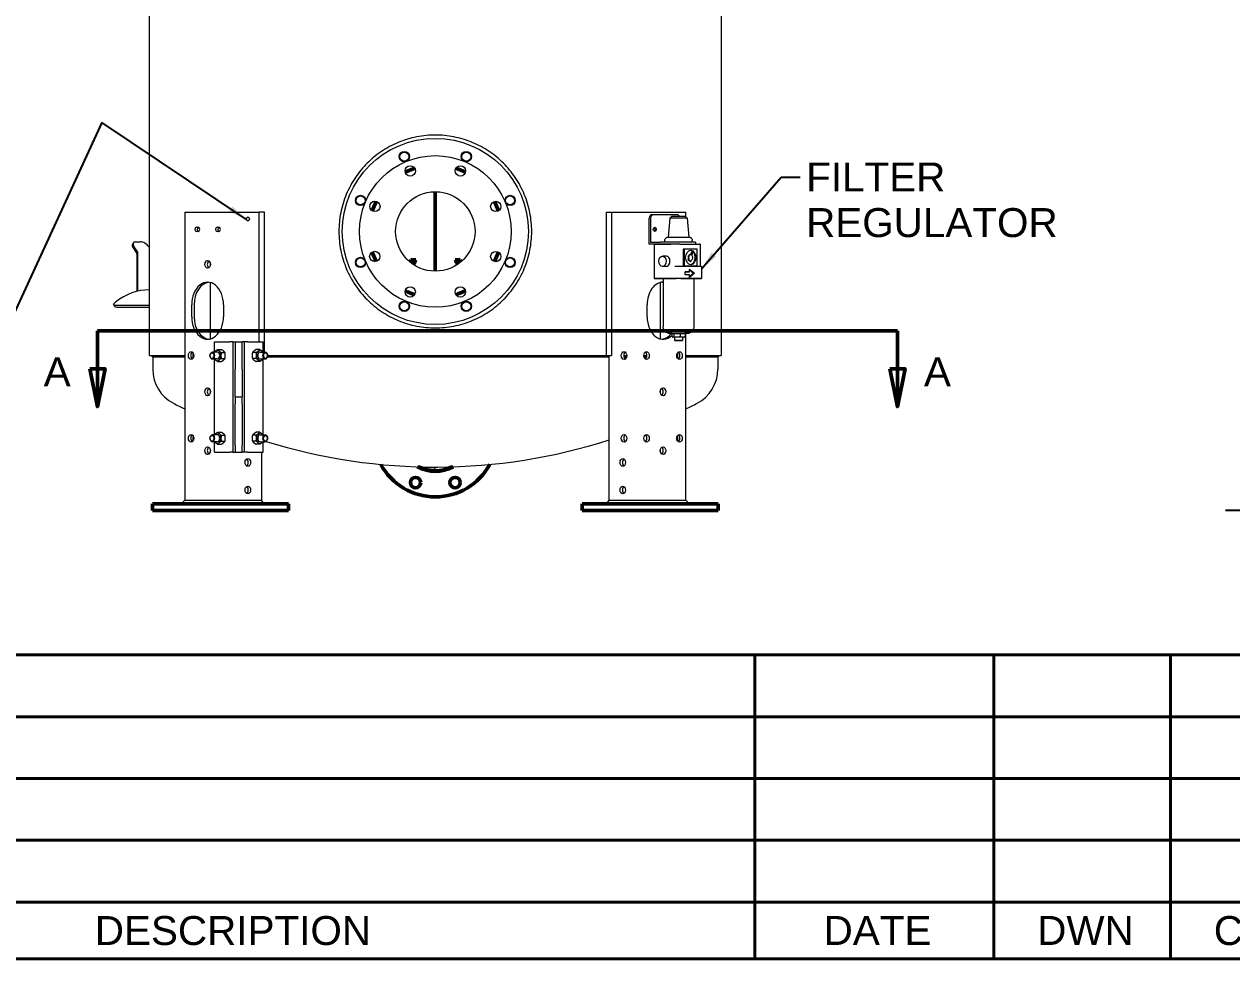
# Model space of a CAD drawing. Header units: inches. Extents: x 17 to 469, y 7 to 301.
# Drawn here: x 208.4 to 296.1, y 7 to 74.8 of the extents above; entities that cross this region are included whole.
import ezdxf

# ---------------------------------------------------------------- set-up
doc = ezdxf.new("R2010")
doc.units = ezdxf.units.IN
doc.header["$LTSCALE"] = 14
doc.header["$MEASUREMENT"] = 0
doc.linetypes.add('DOUBLE_DASH_CHAIN', pattern=[1.2403, 0.6614, -0.0827, 0.1654, -0.0827, 0.1654, -0.0827])
doc.layers.get('0').update_dxf_attribs({"lineweight": 25})
for name, color, linetype, lineweight in [('Border', 7, 'Continuous', 35), ('Dimension (ANSI)', 7, 'Continuous', 25), ('Section Line', 7, 'DOUBLE_DASH_CHAIN', 50), ('Symbol', 7, 'Continuous', 25), ('Symbol (ANSI)', 7, 'Continuous', 25), ('Visible (ANSI)', 7, 'Continuous', 50)]:
    doc.layers.add(name, color=color, linetype=linetype, lineweight=lineweight)
doc.styles.add('MEMCOR Medium', font='arial.ttf')
doc.styles.add('Standard D-E', font='arial.ttf')
doc.dimstyles.new('Default (ANSI)', dxfattribs={"dimscale": 14, "dimtxt": 0.15, "dimasz": 0.098425, "dimexe": 0.125, "dimexo": 0.0625, "dimgap": 0.031496, "dimtad": 0, "dimtih": 1, "dimtoh": 1, "dimdec": 4, "dimrnd": 1e-08, "dimzin": 3, "dimdsep": 46, "dimlunit": 5, "dimtxsty": 'MEMCOR Medium', "dimcen": 0.09, "dimdle": 0.393701, "dimclrd": 256, "dimclre": 256, "dimclrt": 256, "dimadec": 0, "dimazin": 1, "dimtfac": 0.8, "dimtofl": 0, "dimtmove": 0, "dimatfit": 3, "dimfxl": 1, "dimfrac": 1, "dimtolj": 1, "dimtzin": 4, "dimlwd": -1, "dimlwe": -1, "dimarcsym": 0})
doc.dimstyles.new('Default (ANSI)$7', dxfattribs={"dimscale": 14, "dimtxt": 0.15, "dimasz": 0.098425, "dimexe": 0.125, "dimexo": 0.0625, "dimgap": 0.031496, "dimtad": 0, "dimtih": 1, "dimtoh": 1, "dimdec": 4, "dimrnd": 1e-08, "dimzin": 3, "dimdsep": 46, "dimlunit": 5, "dimtxsty": 'MEMCOR Medium', "dimcen": 0.09, "dimdle": 0.393701, "dimclrd": 256, "dimclre": 256, "dimclrt": 256, "dimadec": 0, "dimazin": 1, "dimtfac": 0.8, "dimtofl": 0, "dimtmove": 0, "dimatfit": 3, "dimfxl": 1, "dimfrac": 1, "dimtolj": 1, "dimtzin": 4, "dimlwd": -1, "dimlwe": -1, "dimarcsym": 0})
doc.dimstyles.new('Default D-E$7', dxfattribs={"dimscale": 14, "dimtxt": 0.15, "dimasz": 0.098425, "dimexe": 0.125, "dimexo": 0.0625, "dimgap": 0.031496, "dimtad": 0, "dimtih": 1, "dimtoh": 1, "dimrnd": 1e-08, "dimzin": 4, "dimdsep": 46, "dimtxsty": 'Standard D-E', "dimcen": 0.09, "dimdle": 0.393701, "dimclrd": 256, "dimclre": 256, "dimclrt": 256, "dimadec": 0, "dimazin": 1, "dimtfac": 1, "dimtofl": 0, "dimtmove": 0, "dimatfit": 3, "dimfxl": 1, "dimtolj": 1, "dimtzin": 4, "dimlwd": -1, "dimlwe": -1, "dimarcsym": 0})

# ---------------------------------------------------------------- blocks, each defined once
blk = doc.blocks.new('Borders 22x34_D')
at = {"layer": 'Border'}
blk.add_line((1.25, 0.5), (33.5, 0.5), dxfattribs=at)
blk = doc.blocks.new('2dTransSection0')
at = {"layer": 'Section Line', "linetype": 'DOUBLE_DASH_CHAIN', "ltscale": 0.514297}
blk.add_line((15.2681, 3.7545), (19.4144, 3.7545), dxfattribs=at)
at = {"layer": 'Section Line', "linetype": 'Continuous'}
for p, q in [((15.2681, 3.7545), (15.5871, 3.7545)), ((15.2681, 3.7545), (15.2681, 3.5576)), ((19.0954, 3.7545), (19.4144, 3.7545)), ((19.4144, 3.7545), (19.4144, 3.5576)), ((15.2288, 3.5576), (15.2681, 3.3607)), ((15.3075, 3.5576), (15.2288, 3.5576)), ((15.2681, 3.5576), (15.2681, 3.3607)), ((15.2681, 3.3607), (15.3075, 3.5576)), ((19.375, 3.5576), (19.4144, 3.3607)), ((19.4538, 3.5576), (19.375, 3.5576)), ((19.4144, 3.5576), (19.4144, 3.3607)), ((19.4144, 3.3607), (19.4538, 3.5576))]:
    blk.add_line(p, q, dxfattribs=at)
at = {"layer": 'Section Line', "linetype": 'Continuous', "flags": 128}
for points in [[(15.2288, 3.5576), (15.2681, 3.3607), (15.3075, 3.5576), (15.2288, 3.5576)], [(19.375, 3.5576), (19.4144, 3.3607), (19.4538, 3.5576), (19.375, 3.5576)]]:
    blk.add_lwpolyline(points, dxfattribs=at)
at = {"layer": 'Section Line'}
for points in [[(15.2288, 3.5576), (15.2681, 3.3607), (15.3075, 3.5576), (15.2288, 3.5576)], [(19.375, 3.5576), (19.4144, 3.3607), (19.4538, 3.5576), (19.375, 3.5576)]]:
    blk.add_solid(points, dxfattribs=at)
at = {"layer": 'Section Line', "char_height": 0.15, "attachment_point": 7, "style": 'MEMCOR Medium'}
for insert in [(14.9897, 3.4667), (19.552, 3.4667)]:
    blk.add_mtext('A', dxfattribs=dict(at, insert=insert))
blk = doc.blocks.new('*D28')
at = {"layer": 'Defpoints', "color": 0, "transparency": 16777216}
for p in [(297.357, 132.024), (359.397, 132.024), (339.738, 39.509)]:
    blk.add_point(p, dxfattribs=at)
at = {"layer": 'Dimension (ANSI)', "transparency": 16777216}
for p, q in [((358.522, 132.024), (295.607, 132.024)), ((297.357, 130.646), (297.357, 97.371)), ((297.357, 40.887), (297.357, 83.053)), ((338.863, 39.509), (295.607, 39.509))]:
    blk.add_line(p, q, dxfattribs=at)
for points in [[(297.127, 130.646), (297.587, 130.646), (297.357, 132.024)], [(297.127, 40.887), (297.587, 40.887), (297.357, 39.509)]]:
    blk.add_solid(points, dxfattribs=at)
at = {"layer": 'Dimension (ANSI)', "transparency": 16777216, "char_height": 2.1, "attachment_point": 5, "style": 'MEMCOR Medium'}
for s, insert in [('\\A1; \\fArial|b0|i0;92{\\H0.8x;\\S1#2;} in', (297.357, 92.358)), ('\\A1;[2349.9 mm]{\\P\\fArial|b0|i0;SHIPPING HEIGHT\\P\\fArial|b0|i0;REF.}', (297.357, 85.199))]:
    blk.add_mtext(s, dxfattribs=dict(at, insert=insert))
blk = doc.blocks.new('REVISION HISTORY')
at = {"layer": 'Symbol', "lineweight": 40}
for p, q in [((12.6092, 2.0747), (22.812, 2.0747)), ((18.6751, 2.0747), (18.6751, 0.7941)), ((19.9143, 2.0747), (19.9143, 0.7941)), ((20.8303, 2.0747), (20.8303, 0.7941)), ((12.6092, 1.7545), (22.812, 1.7545)), ((12.6092, 1.4344), (22.812, 1.4344)), ((12.6092, 1.1143), (22.812, 1.1143)), ((12.6092, 0.7941), (22.812, 0.7941)), ((18.6751, 0.5), (18.6751, 0.7941)), ((19.9143, 0.5), (19.9143, 0.7941)), ((20.8303, 0.5), (20.8303, 0.7941)), ((12.6092, 0.5), (22.812, 0.5))]:
    blk.add_line(p, q, dxfattribs=at)
at = {"layer": 'Symbol', "char_height": 0.15, "attachment_point": 7, "style": 'MEMCOR Medium'}
for s, insert in [('DESCRIPTION', (15.2545, 0.5695)), ('DATE', (19.0321, 0.5721)), ('DWN', (20.139, 0.5721)), ('CKD', (21.0541, 0.5695))]:
    blk.add_mtext(s, dxfattribs=dict(at, insert=insert))

msp = doc.modelspace()

# ---------------------------------------------------------------- linework, layer by layer
at = {"layer": 'Visible (ANSI)', "linetype": 'Continuous', "lineweight": 18}
for p, q in [((217.521312, 50.759211), (217.521312, 78.259211)), ((259.022235, 78.259211), (259.022235, 50.759211)), ((220.09078, 61.159211), (220.292877, 61.159211)), ((220.09078, 61.159211), (220.09078, 40.259211)), ((220.292877, 61.159211), (223.206156, 61.159211)), ((223.206156, 61.159211), (224.181964, 61.159211)), ((224.181964, 61.159211), (225.496171, 61.159211)), ((225.872504, 61.159211), (225.496171, 61.159211)), ((225.496171, 51.759211), (225.496171, 61.159211)), ((225.872504, 51.009211), (225.872504, 61.159211)), ((250.671043, 61.159211), (251.047376, 61.159211)), ((250.671043, 61.159211), (250.671043, 50.759211)), ((251.047376, 61.159211), (252.361583, 61.159211)), ((251.047376, 61.159211), (251.047376, 50.759211)), ((252.361583, 61.159211), (253.337391, 61.159211)), ((253.337391, 61.159211), (256.250671, 61.159211)), ((253.798336, 58.848219), (253.799116, 60.723219)), ((253.887504, 60.723219), (253.886777, 58.973219)), ((253.975893, 60.973072), (254.064281, 60.973072)), ((255.832152, 60.971601), (254.064385, 60.973072)), ((255.285056, 60.723032), (255.169866, 59.347664)), ((255.420488, 60.847544), (255.285056, 60.723032)), ((256.250671, 61.159211), (256.452767, 61.159211)), ((256.420488, 60.847128), (256.555817, 60.722504)), ((256.452767, 60.817403), (256.452767, 61.159211)), ((256.555817, 60.722504), (256.669863, 59.34704)), ((220.932808, 60.064211), (221.067158, 60.064211)), ((221.067158, 59.754211), (220.932808, 59.754211)), ((222.431875, 60.064211), (222.566225, 60.064211)), ((222.566225, 59.754211), (222.431875, 59.754211)), ((216.36268, 58.940961), (216.29768, 58.849038)), ((216.520929, 59.00584), (216.874482, 59.00584)), ((254.151889, 58.847925), (253.798336, 58.848219)), ((254.593831, 58.848219), (253.798336, 58.848219)), ((253.886777, 58.973219), (254.593883, 58.973219)), ((254.15189, 58.848072), (254.15085, 56.348072)), ((254.15189, 58.848072), (255.35691, 58.848072)), ((254.919709, 58.973186), (254.91976, 59.097753)), ((255.654491, 58.848072), (255.35691, 58.848072)), ((256.008045, 58.847925), (256.715151, 58.847337)), ((256.715151, 58.847337), (257.422258, 58.846748)), ((256.919708, 58.972146), (256.91976, 59.096921)), ((257.154543, 58.971713), (257.154491, 58.846971)), ((257.495481, 58.846644), (257.494808, 57.226569)), ((216.352375, 58.560362), (216.575619, 58.244649)), ((216.640619, 58.336572), (216.417375, 58.652286)), ((216.602543, 58.152725), (216.602543, 55.456238)), ((216.694466, 55.456238), (216.694466, 58.152725)), ((217.478035, 58.652286), (217.521312, 58.591085)), ((255.035565, 57.973072), (254.757674, 57.973303)), ((256.250747, 58.471529), (256.250247, 57.269732)), ((256.339135, 58.471529), (256.250747, 58.471529)), ((256.339135, 58.471529), (256.338635, 57.269732)), ((257.267632, 58.470756), (256.339135, 58.471529)), ((256.758939, 58.082966), (256.803133, 58.082966)), ((256.789871, 58.082966), (256.88227, 58.290622)), ((256.832272, 58.078936), (256.926464, 58.290622)), ((256.88227, 58.290622), (256.926464, 58.290622)), ((256.926464, 58.290622), (256.887023, 58.046811)), ((257.267132, 57.268959), (257.267632, 58.470756)), ((221.937651, 57.456452), (221.937651, 57.28197)), ((255.034941, 57.223072), (254.75705, 57.223303)), ((255.742206, 57.22788), (255.653818, 57.22788)), ((257.509973, 57.226556), (256.095759, 57.227732)), ((256.250247, 57.269732), (257.178743, 57.268959)), ((256.338635, 57.269732), (256.250247, 57.269732)), ((256.338635, 57.269732), (257.267132, 57.268959)), ((256.609108, 57.676725), (256.638508, 57.742796)), ((256.609108, 57.676725), (256.653303, 57.676725)), ((256.767888, 57.583559), (256.609108, 57.676725)), ((256.638508, 57.742796), (256.682702, 57.742796)), ((256.653303, 57.676725), (256.682702, 57.742796)), ((256.812082, 57.583559), (256.653303, 57.676725)), ((256.713691, 56.841995), (256.71377, 57.029803)), ((256.71377, 57.029803), (257.072561, 56.722112)), ((256.767888, 57.583559), (256.812082, 57.583559)), ((256.824392, 57.659658), (256.812082, 57.583559)), ((257.267132, 57.268959), (257.178743, 57.268959)), ((257.583196, 57.226452), (257.58283, 56.346645)), ((254.15085, 56.348072), (255.74184, 56.348072)), ((254.810839, 56.347523), (254.15085, 56.348072)), ((254.810839, 56.347798), (254.809384, 52.847798)), ((256.095393, 56.347925), (257.509607, 56.346749)), ((256.397743, 56.603089), (256.397843, 56.842258)), ((256.713592, 56.602827), (256.397743, 56.603089)), ((256.397843, 56.842258), (256.713691, 56.841995)), ((256.625303, 56.841995), (256.397843, 56.842185)), ((256.713691, 56.841995), (256.625303, 56.841995)), ((257.072561, 56.722112), (256.713514, 56.415019)), ((256.713514, 56.415019), (256.713592, 56.602827)), ((256.713545, 56.490645), (256.984173, 56.722112)), ((256.984173, 56.722112), (256.713738, 56.95403)), ((257.072561, 56.722112), (256.984173, 56.722112)), ((257.026393, 56.346876), (257.024938, 52.846877)), ((257.509607, 56.346602), (257.026393, 56.346602)), ((221.937651, 56.05735), (221.937651, 51.961072)), ((254.605896, 51.961072), (254.605896, 56.05735)), ((215.00524, 54.338831), (214.95613, 54.448744)), ((217.521312, 54.386427), (215.113392, 54.386427)), ((220.596932, 53.569211), (220.596932, 54.449211)), ((220.773709, 54.449211), (220.773709, 53.569211)), ((222.902101, 54.449211), (222.902101, 53.569211)), ((253.641447, 53.569211), (253.641447, 54.449211)), ((215.162496, 54.276528), (217.521312, 54.276528)), ((222.238834, 51.759211), (223.370205, 51.759211)), ((222.238834, 51.009211), (222.238834, 51.759211)), ((223.582886, 51.759211), (223.370205, 51.759211)), ((223.582886, 51.759211), (223.756601, 51.759211)), ((223.582886, 51.759211), (223.582886, 43.759211)), ((223.756601, 51.759211), (224.256601, 51.759211)), ((223.756601, 51.759211), (223.756601, 49.759211)), ((224.256601, 49.759211), (224.256601, 51.759211)), ((224.430317, 51.759211), (224.256601, 51.759211)), ((224.642997, 51.759211), (224.430317, 51.759211)), ((224.430317, 43.759211), (224.430317, 51.759211)), ((224.642997, 51.759211), (225.774368, 51.759211)), ((225.774368, 51.009211), (225.774368, 51.759211)), ((255.441792, 52.347482), (255.441714, 52.159982)), ((255.441792, 52.347482), (255.569111, 52.347627)), ((255.635599, 52.097358), (255.511357, 52.097461)), ((255.569111, 52.347627), (255.569033, 52.160127)), ((255.569111, 52.347627), (256.044272, 52.347482)), ((255.635599, 52.097455), (255.635495, 51.847455)), ((256.044272, 52.347482), (256.044194, 52.159982)), ((256.044272, 52.347482), (256.392113, 52.347193)), ((256.198099, 52.097221), (256.197995, 51.847221)), ((256.213681, 52.097091), (256.198099, 52.097096)), ((256.322412, 52.097214), (256.213741, 52.097091)), ((256.392113, 52.347193), (256.392035, 52.159693)), ((256.452767, 40.259211), (256.452767, 52.346996)), ((222.452436, 51.009211), (222.095429, 51.009211)), ((222.476064, 51.192224), (222.745481, 51.192224)), ((222.741229, 50.975718), (223.010646, 50.975718)), ((225.271973, 50.975718), (225.002557, 50.975718)), ((225.537138, 51.192224), (225.267722, 51.192224)), ((225.560767, 51.009211), (225.917774, 51.009211)), ((217.521312, 50.759211), (220.09078, 50.759211)), ((217.771774, 50.634211), (217.646774, 50.759211)), ((217.771774, 50.634211), (217.771774, 49.759211)), ((220.09078, 50.634211), (217.771774, 50.634211)), ((220.667643, 50.759211), (220.751082, 50.759211)), ((220.730257, 50.634211), (220.688468, 50.634211)), ((221.918673, 50.763158), (221.918686, 50.764076)), ((221.918673, 50.755265), (221.918686, 50.754346)), ((222.452436, 50.509211), (222.095429, 50.509211)), ((222.238834, 45.009211), (222.238834, 50.509211)), ((222.476064, 50.326199), (222.745481, 50.326199)), ((222.741229, 50.542705), (223.010646, 50.542705)), ((225.271973, 50.542705), (225.002557, 50.542705)), ((225.537138, 50.326199), (225.267722, 50.326199)), ((225.560767, 50.509211), (225.917774, 50.509211)), ((225.774368, 45.009211), (225.774368, 50.509211)), ((250.893586, 50.634211), (226.070867, 50.634211)), ((226.09453, 50.763158), (226.094517, 50.764076)), ((226.09453, 50.755265), (226.094517, 50.754346)), ((226.094557, 50.759211), (250.671043, 50.759211)), ((250.671043, 50.759211), (251.047376, 50.759211)), ((250.893586, 40.259211), (250.893586, 50.759211)), ((251.94439, 50.759211), (252.163593, 50.759211)), ((252.142769, 50.634211), (251.965215, 50.634211)), ((253.399616, 50.759211), (253.618819, 50.759211)), ((253.597994, 50.634211), (253.420441, 50.634211)), ((255.792465, 50.759211), (255.875904, 50.759211)), ((255.855079, 50.634211), (255.81329, 50.634211)), ((256.452767, 50.759211), (259.022235, 50.759211)), ((258.771665, 50.634211), (256.452767, 50.634211)), ((258.771665, 50.634211), (258.896664, 50.759211)), ((258.771774, 50.63432), (258.771774, 49.759211)), ((223.756601, 48.259211), (223.756601, 49.759211)), ((224.256601, 49.759211), (224.256601, 48.259211)), ((221.937651, 48.215452), (221.937651, 48.04097)), ((223.756601, 47.759211), (223.756601, 48.259211)), ((224.256601, 48.259211), (224.256601, 47.759211)), ((254.605896, 48.04097), (254.605896, 48.215452)), ((223.756601, 47.759211), (224.256601, 47.759211)), ((223.756601, 47.759211), (223.756601, 47.259211)), ((224.256601, 47.259211), (224.256601, 47.759211)), ((223.756601, 44.259211), (223.756601, 47.259211)), ((224.256601, 47.259211), (224.256601, 44.259211)), ((221.918673, 44.763158), (221.918686, 44.764076)), ((221.918673, 44.755265), (221.918686, 44.754346)), ((222.452436, 45.009211), (222.095429, 45.009211)), ((222.476064, 45.192224), (222.745481, 45.192224)), ((222.741229, 44.975718), (223.010646, 44.975718)), ((225.271973, 44.975718), (225.002557, 44.975718)), ((225.537138, 45.192224), (225.267722, 45.192224)), ((225.560767, 45.009211), (225.917774, 45.009211)), ((226.09453, 44.763158), (226.094517, 44.764076)), ((226.09453, 44.755265), (226.094517, 44.754346)), ((221.937651, 43.952452), (221.937651, 43.77797)), ((222.452436, 44.509211), (222.095429, 44.509211)), ((222.238834, 43.759211), (222.238834, 44.509211)), ((222.476064, 44.326199), (222.745481, 44.326199)), ((222.741229, 44.542705), (223.010646, 44.542705)), ((223.756601, 44.259211), (223.756601, 43.759211)), ((224.256601, 43.759211), (224.256601, 44.259211)), ((225.271973, 44.542705), (225.002557, 44.542705)), ((225.537138, 44.326199), (225.267722, 44.326199)), ((225.560767, 44.509211), (225.917774, 44.509211)), ((225.774368, 43.759211), (225.774368, 44.509211)), ((254.605896, 43.77797), (254.605896, 43.952452)), ((222.238834, 43.759211), (223.370205, 43.759211)), ((223.582886, 43.759211), (223.370205, 43.759211)), ((223.582886, 43.759211), (223.756601, 43.759211)), ((223.756601, 43.759211), (224.256601, 43.759211)), ((224.430317, 43.759211), (224.256601, 43.759211)), ((224.642997, 43.759211), (224.430317, 43.759211)), ((224.642997, 43.759211), (225.774368, 43.759211)), ((225.649961, 43.759211), (225.649961, 40.259211)), ((238.271774, 42.509211), (238.271774, 42.669211)), ((220.09078, 40.259211), (219.84078, 40.009211)), ((220.09078, 40.259211), (220.292877, 40.259211)), ((220.292877, 40.259211), (223.206156, 40.259211)), ((223.206156, 40.259211), (224.181964, 40.259211)), ((224.181964, 40.259211), (225.649961, 40.259211)), ((225.826738, 40.009211), (225.649961, 40.259211)), ((250.716809, 40.009211), (250.893586, 40.259211)), ((250.893586, 40.259211), (252.361583, 40.259211)), ((252.361583, 40.259211), (253.337391, 40.259211)), ((253.337391, 40.259211), (256.250671, 40.259211)), ((256.250671, 40.259211), (256.452767, 40.259211)), ((256.452767, 40.259211), (256.702767, 40.009211))]:
    msp.add_line(p, q, dxfattribs=at)
at = {"layer": 'Visible (ANSI)'}
for p, q in [((238.271774, 62.639711), (238.271774, 56.878711)), ((238.271774, 56.878711), (238.271774, 62.639711)), ((236.495344, 57.693933), (236.851019, 57.693933)), ((236.495344, 57.693933), (236.562062, 57.639359)), ((236.828302, 57.639359), (236.562062, 57.639359)), ((239.719257, 57.693933), (240.074932, 57.693933)), ((240.008213, 57.639359), (239.741974, 57.639359)), ((240.074932, 57.693933), (240.008213, 57.639359)), ((217.744313, 40.009211), (218.037206, 40.009211)), ((217.744313, 40.009211), (217.744313, 39.509211)), ((218.037206, 39.509211), (217.744313, 39.509211)), ((223.778913, 40.009211), (218.037206, 40.009211)), ((223.778913, 39.509211), (218.037206, 39.509211)), ((223.778913, 40.009211), (225.193127, 40.009211)), ((225.193127, 39.509211), (223.778913, 39.509211)), ((227.314447, 40.009211), (225.193127, 40.009211)), ((227.314447, 39.509211), (225.193127, 39.509211)), ((227.314447, 40.009211), (227.60734, 40.009211)), ((227.60734, 39.509211), (227.314447, 39.509211)), ((227.60734, 40.009211), (227.60734, 39.509211)), ((248.932671, 40.009211), (249.225565, 40.009211)), ((248.932671, 40.009211), (248.932671, 39.509211)), ((249.225565, 39.509211), (248.932671, 39.509211)), ((251.346885, 40.009211), (249.225565, 40.009211)), ((251.346885, 39.509211), (249.225565, 39.509211)), ((251.346885, 40.009211), (252.761099, 40.009211)), ((252.761099, 39.509211), (251.346885, 39.509211)), ((258.502806, 40.009211), (252.761099, 40.009211)), ((258.502806, 39.509211), (252.761099, 39.509211)), ((258.502806, 40.009211), (258.795699, 40.009211)), ((258.795699, 39.509211), (258.502806, 39.509211)), ((258.795699, 40.009211), (258.795699, 39.509211))]:
    msp.add_line(p, q, dxfattribs=at)
at = {"layer": 'Visible (ANSI)', "linetype": 'Continuous', "lineweight": 18}
for centre, radius in [((238.271774, 59.759211), 6.75), ((238.271774, 59.759211), 5.5), ((236.023508, 65.187004), 0.375), ((236.023508, 65.187004), 0.328125), ((240.520039, 65.187004), 0.375), ((240.520039, 65.187004), 0.328125), ((236.457097, 64.148909), 0.375), ((240.092589, 64.146367), 0.375), ((232.843981, 62.007477), 0.375), ((232.843981, 62.007477), 0.328125), ((238.271774, 59.759211), 2.8805), ((243.699566, 62.007477), 0.375), ((243.699566, 62.007477), 0.328125), ((233.884618, 61.580026), 0.375), ((242.661472, 61.573888), 0.375), ((232.843981, 57.510946), 0.375), ((232.843981, 57.510946), 0.328125), ((233.882076, 57.944535), 0.375), ((242.658929, 57.938396), 0.375), ((243.699566, 57.510946), 0.375), ((243.699566, 57.510946), 0.328125), ((236.450959, 55.372056), 0.375), ((240.08645, 55.369513), 0.375), ((236.023508, 54.331419), 0.375), ((236.023508, 54.331419), 0.328125), ((240.520039, 54.331419), 0.375), ((240.520039, 54.331419), 0.328125), ((236.836711, 41.544663), 0.3125), ((239.706836, 41.544663), 0.3125)]:
    msp.add_circle(centre, radius, dxfattribs=at)
at = {"layer": 'Visible (ANSI)'}
for centre in [(236.836711, 41.544663), (239.706836, 41.544663)]:
    msp.add_circle(centre, 0.375, dxfattribs=at)
for centre, radius, start, end in [((238.271774, 59.759211), 4.8125, 108.02779619, 116.89206215), ((238.271774, 59.759211), 4.8125, 63.02779619, 71.89206215), ((238.271774, 59.759211), 4.8125, 153.02779619, 161.89206215), ((238.271774, 59.759211), 4.8125, 18.02779619, 26.89206215), ((238.271774, 59.759211), 4.8125, 198.02779619, 206.89206215), ((238.271774, 59.759211), 4.8125, 333.02779619, 341.89206215), ((238.271774, 59.759211), 4.8125, 243.02779619, 251.89206215), ((238.271774, 59.759211), 4.8125, 288.02779619, 296.89206215), ((238.271774, 45.009211), 4.5, 208.54696782, 331.45303218), ((238.271774, 45.009211), 2.655, 240.8977319, 299.1022681), ((238.271774, 45.009211), 2.60957, 242.89085104, 297.10914896)]:
    msp.add_arc(centre, radius, start, end, dxfattribs=at)
at = {"layer": 'Visible (ANSI)', "linetype": 'Continuous', "lineweight": 18}
for centre, radius, start, end in [((220.541774, 49.759211), 2.77, 180, 242.61286111), ((256.001774, 49.759211), 2.77, 297.38713889, 0), ((238.271774, 83.982649), 41.313437, 242.61286111, 243.89136076), ((238.271774, 83.982649), 41.313437, 296.10863924, 297.38713889), ((238.271774, 83.982649), 41.313437, 252.71442099, 287.78905894), ((238.271774, 45.009211), 2.5, 248.75286815, 270)]:
    msp.add_arc(centre, radius, start, end, dxfattribs=at)
for centre, major_axis, ratio in [((224.66779, 60.659211), (0, -0.155), 0.707106781), ((254.196526, 59.910461), (0, -0.15625), 0.707106781), ((254.757362, 57.598303), (0.000312, 0.375), 0.707106659), ((256.803133, 57.870244), (0, 0.520383), 0.707106781), ((221.749517, 57.369211), (0, -0.28), 0.707106781), ((255.916745, 51.847338), (-0.28125, 0.000117), 0.000415945), ((220.553092, 50.759211), (0, -0.28), 0.707106781), ((222.062058, 50.759211), (0, 0.202815), 0.707106781), ((225.951145, 50.759211), (0, -0.202815), 0.707106781), ((251.965603, 50.759211), (0, 0.28), 0.707106781), ((253.597606, 50.759211), (0, -0.28), 0.707106781), ((255.990455, 50.759211), (0, -0.28), 0.707106781), ((221.749517, 48.128211), (0, -0.28), 0.707106781), ((254.794031, 48.128211), (0, -0.28), 0.707106781), ((220.553092, 44.759211), (0, -0.28), 0.707106781), ((222.062058, 44.759211), (0, -0.202815), 0.707106781), ((225.951145, 44.759211), (0, -0.202815), 0.707106781), ((251.965603, 44.759211), (0, 0.28), 0.707106781), ((253.597606, 44.759211), (0, -0.28), 0.707106781), ((255.990455, 44.759211), (0, -0.28), 0.707106781), ((221.749517, 43.865211), (0, -0.28), 0.707106781), ((254.794031, 43.865211), (0, -0.28), 0.707106781), ((224.66779, 43.005211), (0, -0.28), 0.707106781), ((251.875757, 43.005211), (0, -0.28), 0.707106781), ((224.66779, 41.005211), (0, -0.28), 0.707106781), ((251.875757, 41.005211), (0, -0.28), 0.707106781)]:
    msp.add_ellipse(centre, major_axis=major_axis, ratio=ratio, dxfattribs=at)
for centre, major_axis, ratio, start_param, end_param in [((224.491013, 60.659211), (0, 0.155), 0.707106781, 4.079718979, 5.345058981), ((253.975893, 60.723072), (0, 0.25), 0.707106781, 0, 1.570208091), ((254.064281, 60.723072), (0, 0.25), 0.707106781, 6.282597072, 7.853393399), ((255.920436, 60.722768), (-0.635381, 0.000264), 0.000415945, 3.141627315, 6.283150645), ((255.920488, 60.847336), (0.5, -0.000208), 0.000415945, 0.000452049, 3.141140604), ((255.832048, 60.721601), (0, 0.25), 0.707106781, 5.240218139, 6.282597072), ((220.932808, 59.909211), (0, -0.155), 0.707106781, 3.141592654, 6.283185307), ((221.109585, 59.909211), (0, 0.155), 0.707106781, 0.194777643, 2.946815011), ((221.067158, 59.909211), (0, 0.155), 0.707106781, 3.141592654, 6.283185307), ((222.431875, 59.909211), (0, -0.155), 0.707106781, 3.141592654, 6.283185307), ((222.608651, 59.909211), (0, 0.155), 0.707106781, 0.194777643, 2.946815011), ((222.566225, 59.909211), (0, 0.155), 0.707106781, 3.141592654, 6.283185307), ((254.111673, 59.909211), (0, 0.155), 0.707106781, 5.80928953, 5.907412504), ((254.108137, 59.910461), (0, 0.15625), 0.707106781, 3.5531095, 5.871668461), ((216.705929, 58.560362), (-0.408248, 0.288675), 0.5, 0, 0.955316618), ((216.770929, 58.652286), (-0.408248, 0.288675), 0.5, 5.667705599, 7.238501925), ((217.124482, 58.652286), (0.408248, -0.288675), 0.5, 0.955316618, 2.526112945), ((255.654491, 58.847337), (1.5, -0.000624), 0.000415945, 1.770509355, 2.356195174), ((255.654543, 58.972337), (1.5, -0.000624), 0.000415945, 0, 2.356194558), ((255.831268, 58.847925), (-0.25, 0.000104), 0.000415945, 3.926990305, 5.497786631), ((257.245481, 58.846748), (0.25, -0.000104), 0.000415945, 0, 0.785398208), ((216.510619, 58.152725), (0, 0.13), 0.707106781, 4.71238898, 5.497787144), ((216.510619, 58.152725), (0, -0.26), 0.707106781, 1.570796327, 2.35619449), ((255.035253, 57.598072), (0.000312, 0.375), 0.707106659, 3.141592654, 6.283185307), ((256.758939, 57.870244), (0, 0.212722), 0.707106781, 0, 2.213209837), ((256.803133, 57.870244), (0, 0.212722), 0.707106781, 6.088235485, 8.496395144), ((256.758939, 57.870244), (0, -0.520383), 0.707106781, 0.060088092, 3.081504561), ((256.803133, 57.870244), (0, -0.212722), 0.707106781, 0.141808183, 2.549967842), ((221.926293, 57.369211), (0, -0.28), 0.707106781, 3.604362771, 5.820415189), ((255.918983, 57.227732), (-0.25, 0.000104), 0.000415945, 3.926990306, 5.497786633), ((257.333196, 57.226556), (0.25, -0.000104), 0.000415945, 6.283185204, 7.06858348), ((254.794031, 54.449211), (0, 1.63), 0.707106781, 6.268698129, 7.853981634), ((255.918616, 56.347337), (-1.107777, 0.000461), 0.000415945, 3.141592676, 6.283185314), ((255.918617, 56.347925), (0.25, -0.000104), 0.000415945, 0.785398848, 2.356195175), ((257.33283, 56.346749), (0.25, -0.000104), 0.000415945, 5.49778723, 7.068583557), ((217.543645, 48.156038), (0, 7.37), 0.707106781, 0.004285602, 0.495641156), ((216.78639, 55.456238), (0, 0.26), 0.707106781, 1.570796327, 1.766124368), ((216.78639, 55.456238), (0, -0.13), 0.707106781, 4.71238898, 4.930981658), ((221.749517, 54.449211), (0, 1.63), 0.707106781, 4.71238898, 7.853981634), ((221.926293, 54.449211), (0, 1.63), 0.707106781, 0.076762481, 1.570796327), ((254.617254, 54.449211), (0, 1.63), 0.707106781, 6.114534328, 6.206422826), ((221.749517, 53.569211), (0, -1.63), 0.707106781, 4.71238898, 7.853981634), ((221.926293, 53.569211), (0, -1.63), 0.707106781, 4.71238898, 6.206422826), ((254.794031, 53.569211), (0, -1.63), 0.707106781, 4.71238898, 6.879941743), ((254.617254, 53.569211), (0, -1.63), 0.707106781, 0.076762481, 0.723411981), ((255.511424, 52.159961), (0.06971, 0.000011), 0.896575359, 3.141083227, 4.711879554), ((255.620064, 52.160085), (0.000026, -0.0625), 0.81649644, 4.711370127, 6.282166454), ((255.916849, 52.097338), (-0.28125, 0.000117), 0.000415945, 3.141592773, 6.283185427), ((256.025515, 52.159961), (-0.000036, -0.0625), 0.298858349, 0.000509427, 1.571305753), ((256.322325, 52.159714), (-0.06971, -0.000011), 0.896575359, 1.5702869, 3.141083227), ((220.729869, 50.759211), (0, -0.28), 0.707106781, 3.604362771, 5.820415189), ((220.865633, 50.759211), (0, 0.28), 0.707106781, 0.909644844, 2.23194781), ((222.095429, 50.759211), (0, -0.25), 0.707106781, 4.731850413, 10.976112854), ((222.452381, 50.759211), (0, -0.375), 0.707106781, 3.665191429, 3.982661324), ((222.452381, 50.759211), (0, 0.375), 0.707106781, 5.759586532, 6.806784083), ((222.452381, 50.759211), (0, -0.250136), 0.707106781, 6.250227729, 9.457735539), ((222.452381, 50.759211), (0, 0.375), 0.707106781, 4.71238898, 5.759586532), ((225.560822, 50.759211), (0, -0.375), 0.707106781, 3.665191429, 4.71238898), ((225.560822, 50.759211), (0, 0.250136), 0.707106781, 6.250227729, 9.457735539), ((225.560822, 50.759211), (0, 0.375), 0.707106781, 5.759586532, 6.806784083), ((225.560822, 50.759211), (0, 0.375), 0.707106781, 5.442116637, 5.759586532), ((225.917774, 50.759211), (0, 0.25), 0.707106781, 4.731850413, 10.976112854), ((252.14238, 50.759211), (0, -0.28), 0.707106781, 3.604362771, 5.820415189), ((253.420829, 50.759211), (0, 0.28), 0.707106781, 3.604362771, 5.820415189), ((255.677914, 50.759211), (0, -0.28), 0.707106781, 0.909644844, 2.23194781), ((255.813679, 50.759211), (0, 0.28), 0.707106781, 3.604362771, 5.820415189), ((222.452381, 50.759211), (0, -0.375), 0.707106781, 5.442116637, 5.759586532), ((222.452381, 50.759211), (0, -0.375), 0.707106781, 5.759586532, 6.806784083), ((222.452381, 50.759211), (0, 0.375), 0.707106781, 3.665191429, 4.71238898), ((225.560822, 50.759211), (0, -0.375), 0.707106781, 4.71238898, 5.759586532), ((225.560822, 50.759211), (0, -0.375), 0.707106781, 5.759586532, 6.806784083), ((225.560822, 50.759211), (0, 0.375), 0.707106781, 3.665191429, 3.982661324), ((221.926293, 48.128211), (0, -0.28), 0.707106781, 3.604362771, 5.820415189), ((254.617254, 48.128211), (0, 0.28), 0.707106781, 3.604362771, 5.820415189), ((220.729869, 44.759211), (0, -0.28), 0.707106781, 3.604362771, 5.820415189), ((220.865633, 44.759211), (0, 0.28), 0.707106781, 0.909644844, 2.23194781), ((222.095429, 44.759211), (0, -0.25), 0.707106781, 4.731850413, 10.976112854), ((222.452381, 44.759211), (0, -0.375), 0.707106781, 3.665191429, 3.982661324), ((222.452381, 44.759211), (0, 0.375), 0.707106781, 5.759586532, 6.806784083), ((222.452381, 44.759211), (0, -0.250136), 0.707106781, 6.250227729, 9.457735539), ((222.452381, 44.759211), (0, 0.375), 0.707106781, 4.71238898, 5.759586532), ((222.452381, 44.759211), (0, 0.375), 0.707106781, 3.665191429, 4.71238898), ((225.560822, 44.759211), (0, -0.375), 0.707106781, 3.665191429, 4.71238898), ((225.560822, 44.759211), (0, -0.375), 0.707106781, 4.71238898, 5.759586532), ((225.560822, 44.759211), (0, 0.250136), 0.707106781, 6.250227729, 9.457735539), ((225.560822, 44.759211), (0, 0.375), 0.707106781, 5.759586532, 6.806784083), ((225.560822, 44.759211), (0, 0.375), 0.707106781, 5.442116637, 5.759586532), ((225.917774, 44.759211), (0, 0.25), 0.707106781, 4.731850413, 10.976112854), ((252.14238, 44.759211), (0, -0.28), 0.707106781, 3.604362771, 5.820415189), ((253.420829, 44.759211), (0, 0.28), 0.707106781, 3.604362771, 5.820415189), ((255.677914, 44.759211), (0, -0.28), 0.707106781, 0.909644844, 2.23194781), ((255.813679, 44.759211), (0, 0.28), 0.707106781, 3.604362771, 5.820415189), ((221.926293, 43.865211), (0, -0.28), 0.707106781, 3.604362771, 5.820415189), ((222.452381, 44.759211), (0, -0.375), 0.707106781, 5.442116637, 5.759586532), ((222.452381, 44.759211), (0, -0.375), 0.707106781, 5.759586532, 6.806784083), ((225.560822, 44.759211), (0, -0.375), 0.707106781, 5.759586532, 6.806784083), ((225.560822, 44.759211), (0, 0.375), 0.707106781, 3.665191429, 3.982661324), ((254.617254, 43.865211), (0, 0.28), 0.707106781, 3.604362771, 5.820415189), ((224.491013, 43.005211), (0, 0.28), 0.707106781, 3.604362771, 5.820415189), ((252.052534, 43.005211), (0, -0.28), 0.707106781, 3.604362771, 5.820415189), ((224.491013, 41.005211), (0, 0.28), 0.707106781, 3.604362771, 5.820415189), ((252.052534, 41.005211), (0, -0.28), 0.707106781, 3.604362771, 5.820415189)]:
    msp.add_ellipse(centre, major_axis=major_axis, ratio=ratio, start_param=start_param, end_param=end_param, dxfattribs=at)
at = {"layer": 'Visible (ANSI)'}
for centre, major_axis, start_param, end_param in [((233.970443, 59.759211), (0, 4.125), 4.145412297, 4.188012142), ((233.970443, 59.759211), (0, -4.234), 1.005081433, 1.046419488), ((234.326118, 59.759211), (0, -4.125), 0.946955, 1.046419488), ((242.244158, 59.759211), (0, 4.125), 2.095173166, 2.190690673), ((242.599833, 59.759211), (0, 4.234), 2.095173166, 2.132156355), ((242.599833, 59.759211), (0, -4.125), 5.236765819, 5.274690536)]:
    msp.add_ellipse(centre, major_axis=major_axis, ratio=0.707106781, start_param=start_param, end_param=end_param, dxfattribs=at)
at = {"layer": 'Visible (ANSI)', "linetype": 'Continuous', "lineweight": 18}
for points, knots in [([(231.589932, 57.693187), (231.654936, 57.483311), (231.729777, 57.276057), (231.993138, 56.642916), (232.215388, 56.231357), (232.727637, 55.471075), (233.017682, 55.122352), (233.634764, 54.50527), (233.983416, 54.215243), (234.743738, 53.702928), (235.155408, 53.480602), (236.016035, 53.122623), (236.46574, 52.986685), (237.372225, 52.807975), (237.829018, 52.765253), (238.71453, 52.765253), (239.171322, 52.807975), (240.077807, 52.986685), (240.527512, 53.122623), (241.388139, 53.480602), (241.799809, 53.702928), (242.560131, 54.215243), (242.908783, 54.50527), (243.525865, 55.122352), (243.81591, 55.471075), (244.328159, 56.231357), (244.550409, 56.642916), (244.908302, 57.503322), (245.04423, 57.952919), (245.222971, 58.859371), (245.265732, 59.31624), (245.265732, 60.202183), (245.222971, 60.659052), (245.04423, 61.565504), (244.908302, 62.015101), (244.550409, 62.875507), (244.328159, 63.287066), (243.81591, 64.047348), (243.525865, 64.396071), (242.908783, 65.013153), (242.560131, 65.30318), (241.799809, 65.815494), (241.388139, 66.037821), (240.527512, 66.3958), (240.077807, 66.531738), (239.171322, 66.710448), (238.71453, 66.75317), (237.829018, 66.75317), (237.372225, 66.710448), (236.46574, 66.531738), (236.016035, 66.3958), (235.155408, 66.037821), (234.743738, 65.815494), (233.983416, 65.30318), (233.634764, 65.013153), (233.017682, 64.396071), (232.727637, 64.047348), (232.215388, 63.287066), (231.993138, 62.875507), (231.635245, 62.015101), (231.499317, 61.565504), (231.320576, 60.659052), (231.277815, 60.202183), (231.277815, 59.759211)], [5.158595522, 5.158595522, 5.158595522, 5.158595522, 6.750882893, 6.750882893, 10.126324339, 10.126324339, 13.501765786, 13.501765786, 16.87556654, 16.87556654, 20.249367294, 20.249367294, 23.623168048, 23.623168048, 26.996968802, 26.996968802, 30.370769556, 30.370769556, 33.74457031, 33.74457031, 37.118371064, 37.118371064, 40.492171818, 40.492171818, 43.867613264, 43.867613264, 47.243054711, 47.243054711, 50.618496157, 50.618496157, 53.993937604, 53.993937604, 57.36937905, 57.36937905, 60.744820497, 60.744820497, 64.120261943, 64.120261943, 67.495703389, 67.495703389, 70.869504144, 70.869504144, 74.243304898, 74.243304898, 77.617105652, 77.617105652, 80.990906406, 80.990906406, 84.36470716, 84.36470716, 87.738507914, 87.738507914, 91.112308668, 91.112308668, 94.486109422, 94.486109422, 97.861550868, 97.861550868, 101.236992315, 101.236992315, 104.612433761, 104.612433761, 107.987875207, 107.987875207, 107.987875207, 107.987875207]), ([(231.277815, 59.759211), (231.277815, 59.31624), (231.320576, 58.859371), (231.457158, 58.166718), (231.517363, 57.928304), (231.589932, 57.693187)], [107.987875207, 107.987875207, 107.987875207, 107.987875207, 111.363316654, 111.363316654, 113.14647073, 113.14647073, 113.14647073, 113.14647073]), ([(254.91976, 59.097753), (254.919772, 59.124777), (254.924281, 59.152147), (254.941441, 59.202884), (254.954153, 59.226946), (254.986111, 59.26934), (255.005758, 59.288196), (255.049443, 59.318394), (255.074024, 59.330113), (255.112104, 59.341264), (255.125054, 59.343967), (255.143779, 59.346363), (255.149685, 59.346902), (255.156567, 59.347305), (255.157967, 59.347375), (255.160015, 59.347461), (255.160755, 59.347489), (255.162375, 59.347543), (255.163168, 59.347565), (255.164504, 59.347597), (255.165034, 59.347608), (255.166234, 59.347629), (255.166734, 59.347635), (255.168224, 59.347653), (255.168843, 59.347657), (255.171512, 59.347674), (255.173647, 59.347681), (255.1858, 59.347712), (255.20218, 59.347729), (255.256887, 59.347762), (255.301437, 59.347774), (255.408329, 59.34778), (255.471367, 59.347775), (255.608896, 59.347752), (255.685091, 59.347732), (255.840965, 59.347681), (255.922582, 59.347649), (256.080997, 59.347576), (256.159766, 59.347534), (256.304662, 59.347446), (256.372593, 59.347399), (256.489281, 59.347305), (256.539485, 59.347258), (256.616171, 59.347168), (256.643501, 59.347124), (256.661852, 59.347075), (256.664755, 59.347066), (256.668746, 59.347048), (256.669897, 59.347043), (256.672369, 59.347018), (256.673005, 59.347016), (256.675589, 59.34696), (256.67639, 59.346941), (256.678045, 59.34689), (256.678707, 59.346867), (256.6805, 59.346798), (256.681719, 59.346743), (256.684455, 59.346598), (256.686007, 59.346502), (256.690335, 59.346193), (256.693164, 59.345944), (256.702652, 59.344943), (256.709344, 59.343963), (256.733405, 59.339438), (256.750602, 59.334259), (256.79119, 59.317131), (256.814065, 59.30286), (256.853933, 59.268154), (256.871364, 59.247229), (256.898418, 59.201528), (256.908379, 59.176184), (256.917836, 59.132774), (256.919768, 59.114796), (256.91976, 59.096921)], [0, 0, 0, 0, 0.205925556, 0.205925556, 0.408131115, 0.408131115, 0.610470098, 0.610470098, 0.812801814, 0.812801814, 0.912862249, 0.912862249, 0.957072393, 0.957072393, 0.968659729, 0.968659729, 0.975957334, 0.975957334, 0.986680701, 0.986680701, 0.998543919, 0.998543919, 1.019237073, 1.019237073, 1.071090856, 1.071090856, 1.226544909, 1.226544909, 1.696150041, 1.696150041, 2.32378897, 2.32378897, 2.931493244, 2.931493244, 3.538876358, 3.538876358, 4.146086394, 4.146086394, 4.753258384, 4.753258384, 5.360450299, 5.360450299, 5.967750932, 5.967750932, 6.575487564, 6.575487564, 6.727243121, 6.727243121, 6.8409905, 6.8409905, 6.883764404, 6.883764404, 6.897240165, 6.897240165, 6.904466805, 6.904466805, 6.915059686, 6.915059686, 6.927360961, 6.927360961, 6.949123186, 6.949123186, 7.000531049, 7.000531049, 7.135809752, 7.135809752, 7.336234677, 7.336234677, 7.53858869, 7.53858869, 7.740921234, 7.740921234, 7.877131363, 7.877131363, 7.877131363, 7.877131363]), ([(215.113392, 54.386427), (215.068998, 54.386427), (215.029133, 54.393158), (214.972627, 54.420193), (214.956003, 54.440459), (214.946958, 54.486413), (214.953962, 54.515162), (214.9935, 54.576612), (215.026048, 54.609274), (215.065137, 54.639161)], [3.832847683, 3.832847683, 3.832847683, 3.832847683, 4.311254504, 4.311254504, 4.789661326, 4.789661326, 5.268515739, 5.268515739, 5.747370152, 5.747370152, 5.747370152, 5.747370152]), ([(215.005299, 54.338855), (215.012948, 54.322002), (215.027919, 54.307332), (215.078236, 54.28326), (215.118102, 54.276528), (215.162496, 54.276528)], [2.9810079502, 2.9810079502, 2.9810079502, 2.9810079502, 3.3546490916, 3.3546490916, 3.8330564465, 3.8330564465, 3.8330564465, 3.8330564465]), ([(255.441801, 52.347378), (255.406898, 52.34741), (255.377837, 52.347443), (255.330907, 52.347509), (255.316981, 52.347528), (255.307019, 52.347586), (255.306221, 52.347582), (255.301829, 52.347643), (255.300784, 52.347659), (255.298568, 52.347704), (255.297598, 52.347726), (255.294381, 52.347809), (255.291814, 52.347891), (255.286672, 52.348099), (255.28404, 52.348225), (255.275571, 52.3487), (255.269665, 52.349135), (255.246803, 52.351229), (255.229838, 52.353663), (255.168949, 52.365615), (255.125608, 52.380419), (255.037783, 52.424424), (254.993483, 52.456383), (254.918278, 52.53159), (254.886398, 52.575739), (254.838733, 52.670649), (254.822356, 52.722591), (254.811142, 52.799165), (254.809374, 52.823514), (254.809384, 52.847798)], [5.736795474, 5.736795474, 5.736795474, 5.736795474, 6.16134572, 6.16134572, 6.655271542, 6.655271542, 6.728904753, 6.728904753, 6.745759663, 6.745759663, 6.755993419, 6.755993419, 6.776719208, 6.776719208, 6.797108597, 6.797108597, 6.842212337, 6.842212337, 6.972375706, 6.972375706, 7.31508669, 7.31508669, 7.720907034, 7.720907034, 8.125528068, 8.125528068, 8.530198019, 8.530198019, 8.715244415, 8.715244415, 8.715244415, 8.715244415]), ([(257.024938, 52.846877), (257.024915, 52.792828), (257.015897, 52.738087), (256.981576, 52.636613), (256.956152, 52.58849), (256.892237, 52.503702), (256.852942, 52.46599), (256.765572, 52.405593), (256.71641, 52.382156), (256.640215, 52.359845), (256.614314, 52.354436), (256.575416, 52.349471), (256.562363, 52.348326), (256.547584, 52.347592), (256.545486, 52.347502), (256.541193, 52.347342), (256.538973, 52.347277), (256.53605, 52.347205), (256.535101, 52.347185), (256.532636, 52.347138), (256.531489, 52.347123), (256.529753, 52.347102), (256.529124, 52.347097), (256.527186, 52.34708), (256.526307, 52.347076), (256.52265, 52.347058), (256.519818, 52.347052), (256.503943, 52.347022), (256.482817, 52.347006), (256.43577, 52.346989), (256.41522, 52.346985), (256.392069, 52.346982)], [0, 0, 0, 0, 0.411850319, 0.411850319, 0.816260835, 0.816260835, 1.22093842, 1.22093842, 1.625605758, 1.625605758, 1.82593871, 1.82593871, 1.924561968, 1.924561968, 1.940971317, 1.940971317, 1.959322017, 1.959322017, 1.969556975, 1.969556975, 1.99023167, 1.99023167, 2.010604307, 2.010604307, 2.063109016, 2.063109016, 2.220467615, 2.220467615, 2.697685755, 2.697685755, 2.978242903, 2.978242903, 2.978242903, 2.978242903])]:
    msp.add_open_spline(points, degree=3, knots=knots, dxfattribs=at)
for points, weights in [([(222.239957, 51.009211), (222.275705, 51.047969), (222.319798, 51.083971)], [1.01566285889, 1.02690849784, 1]), ([(222.319798, 51.083971), (222.38133, 51.134211), (222.476064, 51.192224)], [1, 1.0379548493, 1]), ([(222.476064, 51.192224), (222.523431, 51.134211), (222.584963, 51.083971)], [1, 1.0379548493, 1]), ([(222.584963, 51.083971), (222.646495, 51.03373), (222.741229, 50.975718)], [1, 1.0379548493, 1]), ([(222.741229, 50.975718), (222.717546, 50.859692), (222.717546, 50.759211)], [1, 1.0379548493, 1]), ([(222.901747, 51.083971), (222.840215, 51.134211), (222.745481, 51.192224)], [1, 1.0379548493, 1]), ([(223.010646, 50.975718), (222.963279, 51.03373), (222.901747, 51.083971)], [1, 1.0379548493, 1]), ([(223.03433, 50.759211), (223.03433, 50.859692), (223.010646, 50.975718)], [1, 1.0379548493, 1]), ([(225.002557, 50.975718), (224.978873, 50.859692), (224.978873, 50.759211)], [1, 1.0379548493, 1]), ([(225.111456, 51.083971), (225.049924, 51.03373), (225.002557, 50.975718)], [1, 1.0379548493, 1]), ([(225.267722, 51.192224), (225.172987, 51.134211), (225.111456, 51.083971)], [1, 1.0379548493, 1]), ([(225.271973, 50.975718), (225.366708, 51.03373), (225.42824, 51.083971)], [1, 1.0379548493, 1]), ([(225.295657, 50.759211), (225.295657, 50.859692), (225.271973, 50.975718)], [1, 1.0379548493, 1]), ([(225.42824, 51.083971), (225.489771, 51.134211), (225.537138, 51.192224)], [1, 1.0379548493, 1]), ([(225.537138, 51.192224), (225.631873, 51.134211), (225.693405, 51.083971)], [1, 1.0379548493, 1]), ([(225.693405, 51.083971), (225.737497, 51.047969), (225.773246, 51.009211)], [1, 1.02690849784, 1.01566285889]), ([(222.319798, 50.434452), (222.275705, 50.470454), (222.239957, 50.509211)], [1, 1.02690849784, 1.01566285889]), ([(222.476064, 50.326199), (222.38133, 50.384211), (222.319798, 50.434452)], [1, 1.0379548493, 1]), ([(222.584963, 50.434452), (222.523431, 50.384211), (222.476064, 50.326199)], [1, 1.0379548493, 1]), ([(222.741229, 50.542705), (222.646495, 50.484692), (222.584963, 50.434452)], [1, 1.0379548493, 1]), ([(222.717546, 50.759211), (222.717546, 50.65873), (222.741229, 50.542705)], [1, 1.0379548493, 1]), ([(222.745481, 50.326199), (222.840215, 50.384211), (222.901747, 50.434452)], [1, 1.0379548493, 1]), ([(222.901747, 50.434452), (222.963279, 50.484692), (223.010646, 50.542705)], [1, 1.0379548493, 1]), ([(223.010646, 50.542705), (223.03433, 50.65873), (223.03433, 50.759211)], [1, 1.0379548493, 1]), ([(224.978873, 50.759211), (224.978873, 50.65873), (225.002557, 50.542705)], [1, 1.0379548493, 1]), ([(225.002557, 50.542705), (225.049924, 50.484692), (225.111456, 50.434452)], [1, 1.0379548493, 1]), ([(225.111456, 50.434452), (225.172987, 50.384211), (225.267722, 50.326199)], [1, 1.0379548493, 1]), ([(225.271973, 50.542705), (225.295657, 50.65873), (225.295657, 50.759211)], [1, 1.0379548493, 1]), ([(225.42824, 50.434452), (225.366708, 50.484692), (225.271973, 50.542705)], [1, 1.0379548493, 1]), ([(225.537138, 50.326199), (225.489771, 50.384211), (225.42824, 50.434452)], [1, 1.0379548493, 1]), ([(225.693405, 50.434452), (225.631873, 50.384211), (225.537138, 50.326199)], [1, 1.0379548493, 1]), ([(225.773246, 50.509211), (225.737497, 50.470454), (225.693405, 50.434452)], [1.01566285889, 1.02690849784, 1]), ([(222.239957, 45.009211), (222.275705, 45.047969), (222.319798, 45.083971)], [1.01566285889, 1.02690849784, 1]), ([(222.319798, 45.083971), (222.38133, 45.134211), (222.476064, 45.192224)], [1, 1.0379548493, 1]), ([(222.476064, 45.192224), (222.523431, 45.134211), (222.584963, 45.083971)], [1, 1.0379548493, 1]), ([(222.584963, 45.083971), (222.646495, 45.03373), (222.741229, 44.975718)], [1, 1.0379548493, 1]), ([(222.741229, 44.975718), (222.717546, 44.859692), (222.717546, 44.759211)], [1, 1.0379548493, 1]), ([(222.717546, 44.759211), (222.717546, 44.65873), (222.741229, 44.542705)], [1, 1.0379548493, 1]), ([(222.901747, 45.083971), (222.840215, 45.134211), (222.745481, 45.192224)], [1, 1.0379548493, 1]), ([(223.010646, 44.975718), (222.963279, 45.03373), (222.901747, 45.083971)], [1, 1.0379548493, 1]), ([(223.03433, 44.759211), (223.03433, 44.859692), (223.010646, 44.975718)], [1, 1.0379548493, 1]), ([(223.010646, 44.542705), (223.03433, 44.65873), (223.03433, 44.759211)], [1, 1.0379548493, 1]), ([(225.002557, 44.975718), (224.978873, 44.859692), (224.978873, 44.759211)], [1, 1.0379548493, 1]), ([(224.978873, 44.759211), (224.978873, 44.65873), (225.002557, 44.542705)], [1, 1.0379548493, 1]), ([(225.111456, 45.083971), (225.049924, 45.03373), (225.002557, 44.975718)], [1, 1.0379548493, 1]), ([(225.267722, 45.192224), (225.172987, 45.134211), (225.111456, 45.083971)], [1, 1.0379548493, 1]), ([(225.271973, 44.975718), (225.366708, 45.03373), (225.42824, 45.083971)], [1, 1.0379548493, 1]), ([(225.295657, 44.759211), (225.295657, 44.859692), (225.271973, 44.975718)], [1, 1.0379548493, 1]), ([(225.271973, 44.542705), (225.295657, 44.65873), (225.295657, 44.759211)], [1, 1.0379548493, 1]), ([(225.42824, 45.083971), (225.489771, 45.134211), (225.537138, 45.192224)], [1, 1.0379548493, 1]), ([(225.537138, 45.192224), (225.631873, 45.134211), (225.693405, 45.083971)], [1, 1.0379548493, 1]), ([(225.693405, 45.083971), (225.737497, 45.047969), (225.773246, 45.009211)], [1, 1.02690849784, 1.01566285889]), ([(222.319798, 44.434452), (222.275705, 44.470454), (222.239957, 44.509211)], [1, 1.02690849784, 1.01566285889]), ([(222.476064, 44.326199), (222.38133, 44.384211), (222.319798, 44.434452)], [1, 1.0379548493, 1]), ([(222.584963, 44.434452), (222.523431, 44.384211), (222.476064, 44.326199)], [1, 1.0379548493, 1]), ([(222.741229, 44.542705), (222.646495, 44.484692), (222.584963, 44.434452)], [1, 1.0379548493, 1]), ([(222.745481, 44.326199), (222.840215, 44.384211), (222.901747, 44.434452)], [1, 1.0379548493, 1]), ([(222.901747, 44.434452), (222.963279, 44.484692), (223.010646, 44.542705)], [1, 1.0379548493, 1]), ([(225.002557, 44.542705), (225.049924, 44.484692), (225.111456, 44.434452)], [1, 1.0379548493, 1]), ([(225.111456, 44.434452), (225.172987, 44.384211), (225.267722, 44.326199)], [1, 1.0379548493, 1]), ([(225.42824, 44.434452), (225.366708, 44.484692), (225.271973, 44.542705)], [1, 1.0379548493, 1]), ([(225.537138, 44.326199), (225.489771, 44.384211), (225.42824, 44.434452)], [1, 1.0379548493, 1]), ([(225.693405, 44.434452), (225.631873, 44.384211), (225.537138, 44.326199)], [1, 1.0379548493, 1]), ([(225.773246, 44.509211), (225.737497, 44.470454), (225.693405, 44.434452)], [1.01566285889, 1.02690849784, 1])]:
    msp.add_rational_spline(points, weights, degree=2, dxfattribs=at)

# ---------------------------------------------------------------- block references
at = {"xscale": 14, "yscale": 14, "zscale": 14}
msp.add_blockref('Borders 22x34_D', (0, 0), dxfattribs=at)
at = {"layer": 'Section Line', "xscale": 14, "yscale": 14, "zscale": 14}
msp.add_blockref('2dTransSection0', (0, 0), dxfattribs=at)
at = {"layer": 'Symbol', "xscale": 14, "yscale": 14, "zscale": 14}
msp.add_blockref('REVISION HISTORY', (0, 0), dxfattribs=at)

# ---------------------------------------------------------------- texts
at = {"layer": 'Symbol (ANSI)', "insert": (265.176562, 64.758422), "char_height": 2.10000007, "width": 18.26135774, "attachment_point": 1, "line_spacing_factor": 0.944221, "style": 'MEMCOR Medium'}
msp.add_mtext('\\fArial|b0|i0;FILTER\\P\\fArial|b0|i0;REGULATOR', dxfattribs=at)

# ---------------------------------------------------------------- dimensions: what is measured, and where the dimension line sits
at = {"layer": 'Dimension (ANSI)'}
dim = msp.add_linear_dim(base=(297.357054, 132.024211), p1=(339.737689, 39.509211), p2=(359.397256, 132.024211), angle=90, text=' \\fArial|b0|i0;<> in\\X[2349.9 mm]{\\P\\fArial|b0|i0;SHIPPING HEIGHT\\P\\fArial|b0|i0;REF.}', dimstyle='Default (ANSI)', override={"dimgap": 0.031496, "dimdec": 4, "dimpost": '', "dimtol": 0, "dimlim": 0, "dimtp": 0, "dimtm": 0, "dimtdec": 2, "dimatfit": 1}, dxfattribs=at)
dim.commit()
dim.dimension.update_dxf_attribs({"geometry": '*D28', "text_midpoint": (297.357054, 90.212079), "dimtype": 160})

# ---------------------------------------------------------------- leaders
at = {"layer": 'Symbol', "annotation_type": 0, "has_hookline": 1, "hookline_direction": 1, "text_width": 19.334039}
msp.add_leader([(224.562185, 60.617735), (214.064417, 67.657051), (207.416274, 53.208371), (206.038321, 53.208371)], dimstyle='Default D-E$7', override={"dimtad": 0}, dxfattribs=at)
at = {"layer": 'Symbol (ANSI)', "annotation_type": 0, "has_hookline": 1, "hookline_direction": 0, "text_width": 17.98895}
msp.add_leader([(257.58312, 57.043648), (263.357664, 63.708422), (264.735617, 63.708422)], dimstyle='Default (ANSI)$7', override={"dimtad": 0}, dxfattribs=at)

doc.saveas('drawing.dxf')
